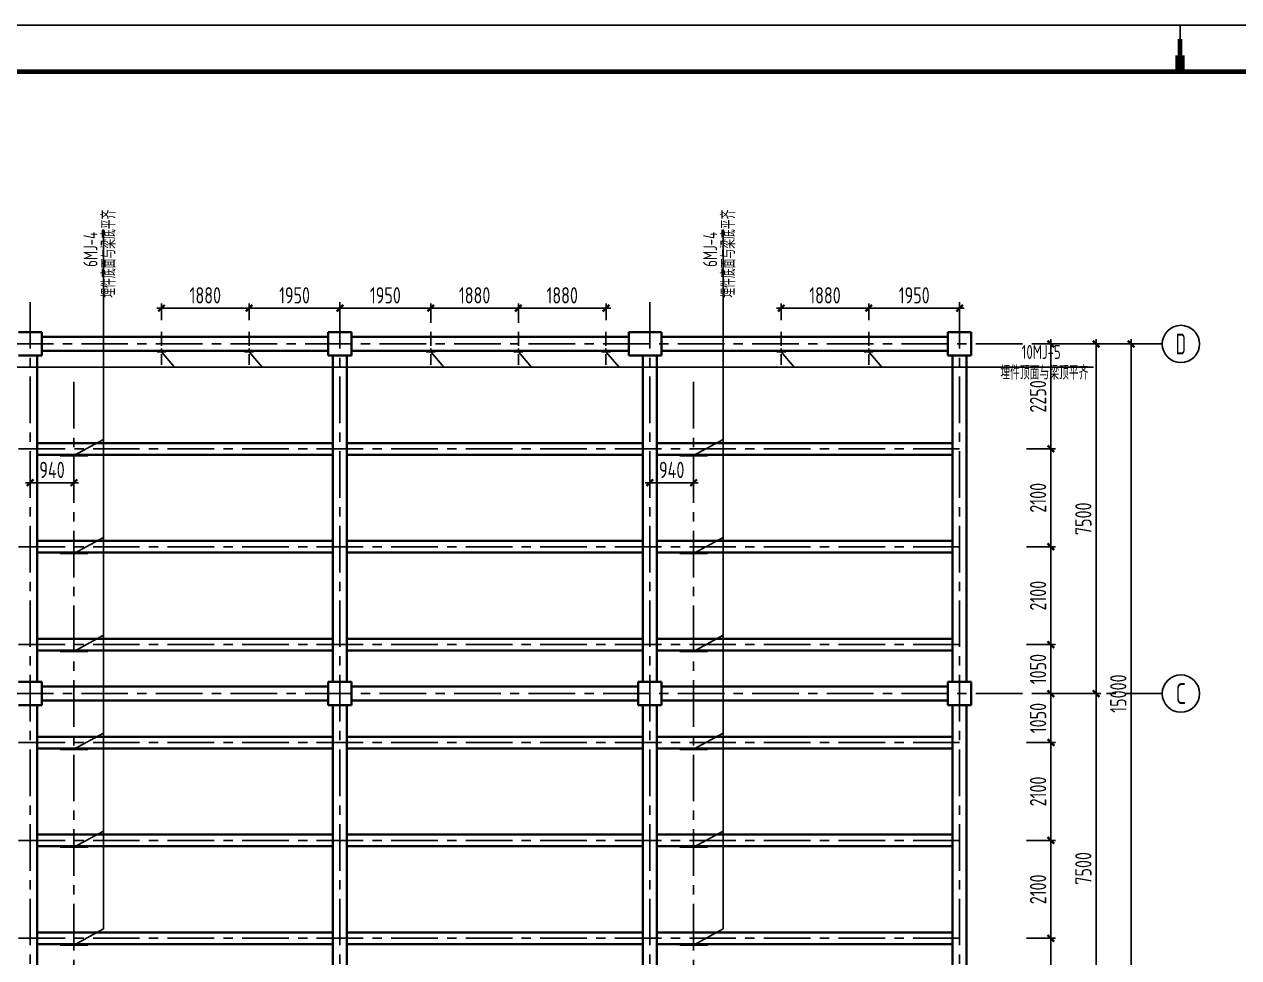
# Model space of a CAD drawing. Extents: x 665703 to 1047784, y -160603 to 92239.
# Drawn here: x 881597 to 907662, y -51355 to -31332 of the extents above; entities that cross this region are included whole.
import ezdxf
from ezdxf.enums import TextEntityAlignment as Align

# ---------------------------------------------------------------- set-up
doc = ezdxf.new("R2010")
doc.units = 0
doc.header["$LTSCALE"] = 800
doc.linetypes.add('CENTER', pattern=[2, 1.25, -0.25, 0.25, -0.25])
doc.layers.get('0').update_dxf_attribs({"linetype": 'CONTINUOUS'})
doc.layers.get('Defpoints').update_dxf_attribs({"linetype": 'CONTINUOUS'})
for name, color, linetype in [('AXIS', 4, 'CENTER'), ('COLUMN', 4, 'CENTER'), ('DIM', 2, 'CONTINUOUS'), ('REIN', 1, 'CONTINUOUS'), ('TEXT', 7, 'CONTINUOUS'), ('THIN', 7, 'CONTINUOUS'), ('TK', 7, 'CONTINUOUS'), ('轴线__轴线号和轴圈', 7, 'CONTINUOUS')]:
    doc.layers.add(name, color=color, linetype=linetype)
doc.layers.add('实体线', color=3, linetype='CONTINUOUS', lineweight=35)
doc.styles.get("Standard").update_dxf_attribs({"font": 'tssdeng.shx', "width": 0.7, "bigfont": 'tssdchn.shx'})
doc.styles.add('TSSD_Dimension', font='Tssdeng.shx', dxfattribs={"width": 0.75, "bigfont": 'hztxt.shx'})
doc.styles.add('TSSD_Norm', font='Tssdeng.shx', dxfattribs={"bigfont": 'hztxt.shx'})
doc.dimstyles.new('TSSD_100_100', dxfattribs={"dimtxt": 350, "dimasz": 100, "dimexe": 100, "dimexo": 250, "dimgap": 100, "dimtad": 1, "dimdec": 0, "dimzin": 0, "dimdsep": 46, "dimtxsty": 'TSSD_Dimension', "dimblk": 'ARCHTICK', "dimcen": 0, "dimdle": 100, "dimclrt": 7, "dimadec": 0, "dimazin": 0, "dimtfac": 1, "dimtdec": 0, "dimtix": 1, "dimtmove": 2, "dimatfit": 3, "dimldrblk": 'ARCHTICK', "dimfxl": 0, "dimtolj": 1, "dimtzin": 0, "dimarcsym": 0})

# ---------------------------------------------------------------- blocks, each defined once
blk = doc.blocks.new('_ArchTick')
at = {"color": 0, "const_width": 0.5}
blk.add_lwpolyline([(-0.71, -0.71), (0.71, 0.71)], dxfattribs=at)
blk = doc.blocks.new('*D313')
at = {"layer": 'Defpoints', "color": 0, "transparency": 16777216}
for p in [(902859, -44639), (903630, -44639), (903059, -45689)]:
    blk.add_point(p, dxfattribs=at)
at = {"layer": 'DIM', "color": 0, "lineweight": -2, "transparency": 16777216}
for p, q in [((903630, -45789), (903630, -44539)), ((903109, -44639), (903730, -44639)), ((903309, -45689), (903730, -45689))]:
    blk.add_line(p, q, dxfattribs=at)
at = {"layer": 'DIM', "color": 0, "lineweight": -2, "transparency": 16777216, "xscale": 100, "yscale": 100, "zscale": 100}
for p, rotation in [((903630, -44639), 90), ((903630, -45689), 270)]:
    blk.add_blockref('_ArchTick', p, dxfattribs=dict(at, rotation=rotation))
at = {"layer": 'DIM', "color": 7, "transparency": 16777216, "insert": (903355, -45164), "char_height": 350, "attachment_point": 5, "rotation": 90, "style": 'TSSD_Dimension'}
blk.add_mtext('\\A1;1050', dxfattribs=at)
blk = doc.blocks.new('*D314')
at = {"layer": 'Defpoints', "color": 0, "transparency": 16777216}
for p in [(902859, -42539), (903630, -42539), (902859, -44639)]:
    blk.add_point(p, dxfattribs=at)
at = {"layer": 'DIM', "color": 0, "lineweight": -2, "transparency": 16777216}
for p, q in [((903630, -44739), (903630, -42439)), ((903109, -42539), (903730, -42539)), ((903109, -44639), (903730, -44639))]:
    blk.add_line(p, q, dxfattribs=at)
at = {"layer": 'DIM', "color": 0, "lineweight": -2, "transparency": 16777216, "xscale": 100, "yscale": 100, "zscale": 100}
for p, rotation in [((903630, -42539), 90), ((903630, -44639), 270)]:
    blk.add_blockref('_ArchTick', p, dxfattribs=dict(at, rotation=rotation))
at = {"layer": 'DIM', "color": 7, "transparency": 16777216, "insert": (903355, -43589), "char_height": 350, "attachment_point": 5, "rotation": 90, "style": 'TSSD_Dimension'}
blk.add_mtext('\\A1;2100', dxfattribs=at)
blk = doc.blocks.new('*D315')
at = {"layer": 'Defpoints', "color": 0, "transparency": 16777216}
for p in [(903059, -38189), (903630, -38189), (902859, -40439)]:
    blk.add_point(p, dxfattribs=at)
at = {"layer": 'DIM', "color": 0, "lineweight": -2, "transparency": 16777216}
for p, q in [((903309, -38189), (903730, -38189)), ((903630, -40539), (903630, -38089)), ((903109, -40439), (903730, -40439))]:
    blk.add_line(p, q, dxfattribs=at)
at = {"layer": 'DIM', "color": 0, "lineweight": -2, "transparency": 16777216, "xscale": 100, "yscale": 100, "zscale": 100}
for p, rotation in [((903630, -38189), 90), ((903630, -40439), 270)]:
    blk.add_blockref('_ArchTick', p, dxfattribs=dict(at, rotation=rotation))
at = {"layer": 'DIM', "color": 7, "transparency": 16777216, "insert": (903355, -39314), "char_height": 350, "attachment_point": 5, "rotation": 90, "style": 'TSSD_Dimension'}
blk.add_mtext('\\A1;2250', dxfattribs=at)
blk = doc.blocks.new('*D391')
at = {"layer": 'Defpoints', "color": 0, "transparency": 16777216}
for p in [(902859, -40439), (903630, -40439), (902859, -42539)]:
    blk.add_point(p, dxfattribs=at)
at = {"layer": 'DIM', "color": 0, "lineweight": -2, "transparency": 16777216}
for p, q in [((903630, -42639), (903630, -40339)), ((903109, -40439), (903730, -40439)), ((903109, -42539), (903730, -42539))]:
    blk.add_line(p, q, dxfattribs=at)
at = {"layer": 'DIM', "color": 0, "lineweight": -2, "transparency": 16777216, "xscale": 100, "yscale": 100, "zscale": 100}
for p, rotation in [((903630, -40439), 90), ((903630, -42539), 270)]:
    blk.add_blockref('_ArchTick', p, dxfattribs=dict(at, rotation=rotation))
at = {"layer": 'DIM', "color": 7, "transparency": 16777216, "insert": (903355, -41489), "char_height": 350, "attachment_point": 5, "rotation": 90, "style": 'TSSD_Dimension'}
blk.add_mtext('\\A1;2100', dxfattribs=at)
blk = doc.blocks.new('*D392')
at = {"layer": 'Defpoints', "color": 0, "transparency": 16777216}
for p in [(902859, -48839), (902859, -50939), (903630, -50939)]:
    blk.add_point(p, dxfattribs=at)
at = {"layer": 'DIM', "color": 0, "lineweight": -2, "transparency": 16777216}
for p, q in [((903630, -48739), (903630, -51039)), ((903109, -48839), (903730, -48839)), ((903109, -50939), (903730, -50939))]:
    blk.add_line(p, q, dxfattribs=at)
at = {"layer": 'DIM', "color": 0, "lineweight": -2, "transparency": 16777216, "xscale": 100, "yscale": 100, "zscale": 100}
for p, rotation in [((903630, -48839), 90), ((903630, -50939), 270)]:
    blk.add_blockref('_ArchTick', p, dxfattribs=dict(at, rotation=rotation))
at = {"layer": 'DIM', "color": 7, "transparency": 16777216, "insert": (903355, -49889), "char_height": 350, "attachment_point": 5, "rotation": 90, "style": 'TSSD_Dimension'}
blk.add_mtext('\\A1;2100', dxfattribs=at)
blk = doc.blocks.new('*D393')
at = {"layer": 'Defpoints', "color": 0, "transparency": 16777216}
for p in [(902859, -50939), (903059, -53189), (903630, -53189)]:
    blk.add_point(p, dxfattribs=at)
at = {"layer": 'DIM', "color": 0, "lineweight": -2, "transparency": 16777216}
for p, q in [((903109, -50939), (903730, -50939)), ((903630, -50839), (903630, -53289)), ((903309, -53189), (903730, -53189))]:
    blk.add_line(p, q, dxfattribs=at)
at = {"layer": 'DIM', "color": 0, "lineweight": -2, "transparency": 16777216, "xscale": 100, "yscale": 100, "zscale": 100}
for p, rotation in [((903630, -50939), 90), ((903630, -53189), 270)]:
    blk.add_blockref('_ArchTick', p, dxfattribs=dict(at, rotation=rotation))
at = {"layer": 'DIM', "color": 7, "transparency": 16777216, "insert": (903355, -52064), "char_height": 350, "attachment_point": 5, "rotation": 90, "style": 'TSSD_Dimension'}
blk.add_mtext('\\A1;2250', dxfattribs=at)
blk = doc.blocks.new('*D394')
at = {"layer": 'Defpoints', "color": 0, "transparency": 16777216}
for p in [(902859, -46739), (902859, -48839), (903630, -48839)]:
    blk.add_point(p, dxfattribs=at)
at = {"layer": 'DIM', "color": 0, "lineweight": -2, "transparency": 16777216}
for p, q in [((903630, -46639), (903630, -48939)), ((903109, -46739), (903730, -46739)), ((903109, -48839), (903730, -48839))]:
    blk.add_line(p, q, dxfattribs=at)
at = {"layer": 'DIM', "color": 0, "lineweight": -2, "transparency": 16777216, "xscale": 100, "yscale": 100, "zscale": 100}
for p, rotation in [((903630, -46739), 90), ((903630, -48839), 270)]:
    blk.add_blockref('_ArchTick', p, dxfattribs=dict(at, rotation=rotation))
at = {"layer": 'DIM', "color": 7, "transparency": 16777216, "insert": (903355, -47789), "char_height": 350, "attachment_point": 5, "rotation": 90, "style": 'TSSD_Dimension'}
blk.add_mtext('\\A1;2100', dxfattribs=at)
blk = doc.blocks.new('*D395')
at = {"layer": 'Defpoints', "color": 0, "transparency": 16777216}
for p in [(903059, -45689), (902859, -46739), (903630, -46739)]:
    blk.add_point(p, dxfattribs=at)
at = {"layer": 'DIM', "color": 0, "lineweight": -2, "transparency": 16777216}
for p, q in [((903630, -45589), (903630, -46839)), ((903309, -45689), (903730, -45689)), ((903109, -46739), (903730, -46739))]:
    blk.add_line(p, q, dxfattribs=at)
at = {"layer": 'DIM', "color": 0, "lineweight": -2, "transparency": 16777216, "xscale": 100, "yscale": 100, "zscale": 100}
for p, rotation in [((903630, -45689), 90), ((903630, -46739), 270)]:
    blk.add_blockref('_ArchTick', p, dxfattribs=dict(at, rotation=rotation))
at = {"layer": 'DIM', "color": 7, "transparency": 16777216, "insert": (903355, -46214), "char_height": 350, "attachment_point": 5, "rotation": 90, "style": 'TSSD_Dimension'}
blk.add_mtext('\\A1;1050', dxfattribs=at)
blk = doc.blocks.new('*D401')
at = {"layer": 'Defpoints', "color": 0, "transparency": 16777216}
for p in [(903159, -45689), (904602, -45689), (903059, -53189)]:
    blk.add_point(p, dxfattribs=at)
at = {"layer": 'DIM', "color": 0, "lineweight": -2, "transparency": 16777216}
for p, q in [((904602, -53289), (904602, -45589)), ((903409, -45689), (904702, -45689)), ((903309, -53189), (904702, -53189))]:
    blk.add_line(p, q, dxfattribs=at)
at = {"layer": 'DIM', "color": 0, "lineweight": -2, "transparency": 16777216, "xscale": 100, "yscale": 100, "zscale": 100}
for p, rotation in [((904602, -45689), 90), ((904602, -53189), 270)]:
    blk.add_blockref('_ArchTick', p, dxfattribs=dict(at, rotation=rotation))
at = {"layer": 'DIM', "color": 7, "transparency": 16777216, "insert": (904327, -49439), "char_height": 350, "attachment_point": 5, "rotation": 90, "style": 'TSSD_Dimension'}
blk.add_mtext('\\A1;7500', dxfattribs=at)
blk = doc.blocks.new('*D402')
at = {"layer": 'Defpoints', "color": 0, "transparency": 16777216}
for p in [(903104, -38189), (904602, -38189), (903159, -45689)]:
    blk.add_point(p, dxfattribs=at)
at = {"layer": 'DIM', "color": 0, "lineweight": -2, "transparency": 16777216}
for p, q in [((903354, -38189), (904702, -38189)), ((904602, -45789), (904602, -38089)), ((903409, -45689), (904702, -45689))]:
    blk.add_line(p, q, dxfattribs=at)
at = {"layer": 'DIM', "color": 0, "lineweight": -2, "transparency": 16777216, "xscale": 100, "yscale": 100, "zscale": 100}
for p, rotation in [((904602, -38189), 90), ((904602, -45689), 270)]:
    blk.add_blockref('_ArchTick', p, dxfattribs=dict(at, rotation=rotation))
at = {"layer": 'DIM', "color": 7, "transparency": 16777216, "insert": (904327, -41939), "char_height": 350, "attachment_point": 5, "rotation": 90, "style": 'TSSD_Dimension'}
blk.add_mtext('\\A1;7500', dxfattribs=at)
blk = doc.blocks.new('*D403')
at = {"layer": 'Defpoints', "color": 0, "transparency": 16777216}
for p in [(903204, -38189), (905352, -38189), (903159, -53189)]:
    blk.add_point(p, dxfattribs=at)
at = {"layer": 'DIM', "color": 0, "lineweight": -2, "transparency": 16777216}
for p, q in [((903454, -38189), (905452, -38189)), ((905352, -53289), (905352, -38089)), ((903409, -53189), (905452, -53189))]:
    blk.add_line(p, q, dxfattribs=at)
at = {"layer": 'DIM', "color": 0, "lineweight": -2, "transparency": 16777216, "xscale": 100, "yscale": 100, "zscale": 100}
for p, rotation in [((905352, -38189), 90), ((905352, -53189), 270)]:
    blk.add_blockref('_ArchTick', p, dxfattribs=dict(at, rotation=rotation))
at = {"layer": 'DIM', "color": 7, "transparency": 16777216, "insert": (905077, -45689), "char_height": 350, "attachment_point": 5, "rotation": 90, "style": 'TSSD_Dimension'}
blk.add_mtext('\\A1;15000', dxfattribs=at)
blk = doc.blocks.new('*D404')
at = {"layer": 'Defpoints', "color": 0, "transparency": 16777216}
for p in [(881722, -41166), (881722, -41404), (882662, -41404)]:
    blk.add_point(p, dxfattribs=at)
at = {"layer": 'DIM', "color": 0, "lineweight": -2, "transparency": 16777216}
for p, q in [((882762, -41166), (881622, -41166)), ((881722, -41154), (881722, -41066)), ((882662, -41154), (882662, -41066))]:
    blk.add_line(p, q, dxfattribs=at)
at = {"layer": 'DIM', "color": 0, "lineweight": -2, "transparency": 16777216, "xscale": 100, "yscale": 100, "zscale": 100, "rotation": 180}
blk.add_blockref('_ArchTick', (881722, -41166), dxfattribs=at)
at = {"layer": 'DIM', "color": 0, "lineweight": -2, "transparency": 16777216, "xscale": 100, "yscale": 100, "zscale": 100}
blk.add_blockref('_ArchTick', (882662, -41166), dxfattribs=at)
at = {"layer": 'DIM', "color": 7, "transparency": 16777216, "insert": (882192, -40891), "char_height": 350, "attachment_point": 5, "style": 'TSSD_Dimension'}
blk.add_mtext('\\A1;940', dxfattribs=at)
blk = doc.blocks.new('*D408')
at = {"layer": 'Defpoints', "color": 0, "transparency": 16777216}
for p in [(884542, -37421), (884542, -37926), (886422, -37926)]:
    blk.add_point(p, dxfattribs=at)
at = {"layer": 'DIM', "color": 0, "lineweight": -2, "transparency": 16777216}
for p, q in [((886522, -37421), (884442, -37421)), ((884542, -37676), (884542, -37321)), ((886422, -37676), (886422, -37321))]:
    blk.add_line(p, q, dxfattribs=at)
at = {"layer": 'DIM', "color": 0, "lineweight": -2, "transparency": 16777216, "xscale": 100, "yscale": 100, "zscale": 100, "rotation": 180}
blk.add_blockref('_ArchTick', (884542, -37421), dxfattribs=at)
at = {"layer": 'DIM', "color": 0, "lineweight": -2, "transparency": 16777216, "xscale": 100, "yscale": 100, "zscale": 100}
blk.add_blockref('_ArchTick', (886422, -37421), dxfattribs=at)
at = {"layer": 'DIM', "color": 7, "transparency": 16777216, "insert": (885482, -37146), "char_height": 350, "attachment_point": 5, "style": 'TSSD_Dimension'}
blk.add_mtext('\\A1;1880', dxfattribs=at)
blk = doc.blocks.new('*D409')
at = {"layer": 'Defpoints', "color": 0, "transparency": 16777216}
for p in [(888372, -37421), (886422, -37926), (888372, -37926)]:
    blk.add_point(p, dxfattribs=at)
at = {"layer": 'DIM', "color": 0, "lineweight": -2, "transparency": 16777216}
for p, q in [((886322, -37421), (888472, -37421)), ((886422, -37676), (886422, -37321)), ((888372, -37676), (888372, -37321))]:
    blk.add_line(p, q, dxfattribs=at)
at = {"layer": 'DIM', "color": 0, "lineweight": -2, "transparency": 16777216, "xscale": 100, "yscale": 100, "zscale": 100, "rotation": 180}
blk.add_blockref('_ArchTick', (886422, -37421), dxfattribs=at)
at = {"layer": 'DIM', "color": 0, "lineweight": -2, "transparency": 16777216, "xscale": 100, "yscale": 100, "zscale": 100}
blk.add_blockref('_ArchTick', (888372, -37421), dxfattribs=at)
at = {"layer": 'DIM', "color": 7, "transparency": 16777216, "insert": (887397, -37146), "char_height": 350, "attachment_point": 5, "style": 'TSSD_Dimension'}
blk.add_mtext('\\A1;1950', dxfattribs=at)
blk = doc.blocks.new('*D438')
at = {"layer": 'Defpoints', "color": 0, "transparency": 16777216}
for p in [(890322, -37421), (888372, -37989), (890322, -37989)]:
    blk.add_point(p, dxfattribs=at)
at = {"layer": 'DIM', "color": 0, "lineweight": -2, "transparency": 16777216}
for p, q in [((888272, -37421), (890422, -37421)), ((888372, -37739), (888372, -37321)), ((890322, -37739), (890322, -37321))]:
    blk.add_line(p, q, dxfattribs=at)
at = {"layer": 'DIM', "color": 0, "lineweight": -2, "transparency": 16777216, "xscale": 100, "yscale": 100, "zscale": 100, "rotation": 180}
blk.add_blockref('_ArchTick', (888372, -37421), dxfattribs=at)
at = {"layer": 'DIM', "color": 0, "lineweight": -2, "transparency": 16777216, "xscale": 100, "yscale": 100, "zscale": 100}
blk.add_blockref('_ArchTick', (890322, -37421), dxfattribs=at)
at = {"layer": 'DIM', "color": 7, "transparency": 16777216, "insert": (889347, -37146), "char_height": 350, "attachment_point": 5, "style": 'TSSD_Dimension'}
blk.add_mtext('\\A1;1950', dxfattribs=at)
blk = doc.blocks.new('*D442')
at = {"layer": 'Defpoints', "color": 0, "transparency": 16777216}
for p in [(895022, -41166), (895022, -41404), (895962, -41404)]:
    blk.add_point(p, dxfattribs=at)
at = {"layer": 'DIM', "color": 0, "lineweight": -2, "transparency": 16777216}
for p, q in [((896062, -41166), (894922, -41166)), ((895022, -41154), (895022, -41066)), ((895962, -41154), (895962, -41066))]:
    blk.add_line(p, q, dxfattribs=at)
at = {"layer": 'DIM', "color": 0, "lineweight": -2, "transparency": 16777216, "xscale": 100, "yscale": 100, "zscale": 100, "rotation": 180}
blk.add_blockref('_ArchTick', (895022, -41166), dxfattribs=at)
at = {"layer": 'DIM', "color": 0, "lineweight": -2, "transparency": 16777216, "xscale": 100, "yscale": 100, "zscale": 100}
blk.add_blockref('_ArchTick', (895962, -41166), dxfattribs=at)
at = {"layer": 'DIM', "color": 7, "transparency": 16777216, "insert": (895492, -40891), "char_height": 350, "attachment_point": 5, "style": 'TSSD_Dimension'}
blk.add_mtext('\\A1;940', dxfattribs=at)
blk = doc.blocks.new('*D445')
at = {"layer": 'Defpoints', "color": 0, "transparency": 16777216}
for p in [(892202, -37421), (890322, -37989), (892202, -37926)]:
    blk.add_point(p, dxfattribs=at)
at = {"layer": 'DIM', "color": 0, "lineweight": -2, "transparency": 16777216}
for p, q in [((890222, -37421), (892302, -37421)), ((890322, -37739), (890322, -37321)), ((892202, -37676), (892202, -37321))]:
    blk.add_line(p, q, dxfattribs=at)
at = {"layer": 'DIM', "color": 0, "lineweight": -2, "transparency": 16777216, "xscale": 100, "yscale": 100, "zscale": 100, "rotation": 180}
blk.add_blockref('_ArchTick', (890322, -37421), dxfattribs=at)
at = {"layer": 'DIM', "color": 0, "lineweight": -2, "transparency": 16777216, "xscale": 100, "yscale": 100, "zscale": 100}
blk.add_blockref('_ArchTick', (892202, -37421), dxfattribs=at)
at = {"layer": 'DIM', "color": 7, "transparency": 16777216, "insert": (891262, -37146), "char_height": 350, "attachment_point": 5, "style": 'TSSD_Dimension'}
blk.add_mtext('\\A1;1880', dxfattribs=at)
blk = doc.blocks.new('*D446')
at = {"layer": 'Defpoints', "color": 0, "transparency": 16777216}
for p in [(897842, -37421), (897842, -37926), (899722, -37926)]:
    blk.add_point(p, dxfattribs=at)
at = {"layer": 'DIM', "color": 0, "lineweight": -2, "transparency": 16777216}
for p, q in [((899822, -37421), (897742, -37421)), ((897842, -37676), (897842, -37321)), ((899722, -37676), (899722, -37321))]:
    blk.add_line(p, q, dxfattribs=at)
at = {"layer": 'DIM', "color": 0, "lineweight": -2, "transparency": 16777216, "xscale": 100, "yscale": 100, "zscale": 100, "rotation": 180}
blk.add_blockref('_ArchTick', (897842, -37421), dxfattribs=at)
at = {"layer": 'DIM', "color": 0, "lineweight": -2, "transparency": 16777216, "xscale": 100, "yscale": 100, "zscale": 100}
blk.add_blockref('_ArchTick', (899722, -37421), dxfattribs=at)
at = {"layer": 'DIM', "color": 7, "transparency": 16777216, "insert": (898782, -37146), "char_height": 350, "attachment_point": 5, "style": 'TSSD_Dimension'}
blk.add_mtext('\\A1;1880', dxfattribs=at)
blk = doc.blocks.new('*D447')
at = {"layer": 'Defpoints', "color": 0, "transparency": 16777216}
for p in [(901672, -37421), (899722, -37926), (901672, -37926)]:
    blk.add_point(p, dxfattribs=at)
at = {"layer": 'DIM', "color": 0, "lineweight": -2, "transparency": 16777216}
for p, q in [((899622, -37421), (901772, -37421)), ((899722, -37676), (899722, -37321)), ((901672, -37676), (901672, -37321))]:
    blk.add_line(p, q, dxfattribs=at)
at = {"layer": 'DIM', "color": 0, "lineweight": -2, "transparency": 16777216, "xscale": 100, "yscale": 100, "zscale": 100, "rotation": 180}
blk.add_blockref('_ArchTick', (899722, -37421), dxfattribs=at)
at = {"layer": 'DIM', "color": 0, "lineweight": -2, "transparency": 16777216, "xscale": 100, "yscale": 100, "zscale": 100}
blk.add_blockref('_ArchTick', (901672, -37421), dxfattribs=at)
at = {"layer": 'DIM', "color": 7, "transparency": 16777216, "insert": (900697, -37146), "char_height": 350, "attachment_point": 5, "style": 'TSSD_Dimension'}
blk.add_mtext('\\A1;1950', dxfattribs=at)
blk = doc.blocks.new('*D449')
at = {"layer": 'Defpoints', "color": 0, "transparency": 16777216}
for p in [(894082, -37421), (892202, -37989), (894082, -37926)]:
    blk.add_point(p, dxfattribs=at)
at = {"layer": 'DIM', "color": 0, "lineweight": -2, "transparency": 16777216}
for p, q in [((892102, -37421), (894182, -37421)), ((892202, -37739), (892202, -37321)), ((894082, -37676), (894082, -37321))]:
    blk.add_line(p, q, dxfattribs=at)
at = {"layer": 'DIM', "color": 0, "lineweight": -2, "transparency": 16777216, "xscale": 100, "yscale": 100, "zscale": 100, "rotation": 180}
blk.add_blockref('_ArchTick', (892202, -37421), dxfattribs=at)
at = {"layer": 'DIM', "color": 0, "lineweight": -2, "transparency": 16777216, "xscale": 100, "yscale": 100, "zscale": 100}
blk.add_blockref('_ArchTick', (894082, -37421), dxfattribs=at)
at = {"layer": 'DIM', "color": 7, "transparency": 16777216, "insert": (893142, -37146), "char_height": 350, "attachment_point": 5, "style": 'TSSD_Dimension'}
blk.add_mtext('\\A1;1880', dxfattribs=at)
blk = doc.blocks.new('MI')
at = {"layer": 'TK'}
for points, const_width in [([(42050, 59400), (42050, 58400)], 35), ([(42050, 58400), (42050, 59100)], 100), ([(42050, 58400), (42050, 58750)], 200)]:
    blk.add_lwpolyline(points, dxfattribs=dict(at, const_width=const_width))

msp = doc.modelspace()

# ---------------------------------------------------------------- linework, layer by layer
at = {"layer": 'AXIS'}
for p, q in [((881721.6, -37289.4), (881721.6, -55990.7)), ((888371.6, -37289.4), (888371.6, -55990.7)), ((895021.6, -37289.4), (895021.6, -55990.7)), ((901671.6, -37289.4), (901671.6, -55990.7)), ((874821.6, -38189.4), (906020.1, -38189.4)), ((882661.6, -39000.1), (882661.6, -52123.6)), ((895961.6, -39000.1), (895961.6, -52123.6)), ((875071.6, -40439.4), (901671.6, -40439.4)), ((875071.6, -42539.4), (901671.6, -42539.4)), ((875071.6, -44639.4), (901671.6, -44639.4)), ((874821.6, -45689.4), (906020.1, -45689.4)), ((875071.6, -46739.4), (901671.6, -46739.4)), ((875071.6, -48839.4), (901671.6, -48839.4)), ((875071.6, -50939.4), (901671.6, -50939.4))]:
    msp.add_line(p, q, dxfattribs=at)
at = {"layer": 'COLUMN', "ltscale": 0.3}
for p, q in [((884541.6, -37926.2), (884541.6, -38635.1)), ((886421.6, -37926.2), (886421.6, -38635.1)), ((890321.6, -37926.2), (890321.6, -38635.1)), ((890321.6, -37926.2), (890321.6, -38635.1)), ((892201.6, -37926.2), (892201.6, -38635.1)), ((894081.6, -37926.2), (894081.6, -38635.1)), ((897841.6, -37926.2), (897841.6, -38635.1)), ((899721.6, -37926.2), (899721.6, -38635.1))]:
    msp.add_line(p, q, dxfattribs=at)
at = {"layer": 'REIN', "const_width": 40}
for points in [[(884441.6, -38359.4), (884641.6, -38359.4)], [(886321.6, -38359.4), (886521.6, -38359.4)], [(890421.6, -38359.4), (890221.6, -38359.4)], [(890421.6, -38359.4), (890221.6, -38359.4)], [(892301.6, -38359.4), (892101.6, -38359.4)], [(894181.6, -38359.4), (893981.6, -38359.4)], [(897741.6, -38359.4), (897941.6, -38359.4)], [(899621.6, -38359.4), (899821.6, -38359.4)], [(882961.6, -40584.1), (882361.6, -40584.1)], [(896261.6, -40584.1), (895661.6, -40584.1)], [(882961.6, -42684.1), (882361.6, -42684.1)], [(896261.6, -42684.1), (895661.6, -42684.1)], [(882961.6, -44784.1), (882361.6, -44784.1)], [(896261.6, -44784.1), (895661.6, -44784.1)], [(882961.6, -46884.1), (882361.6, -46884.1)], [(896261.6, -46884.1), (895661.6, -46884.1)], [(882961.6, -48984.1), (882361.6, -48984.1)], [(896261.6, -48984.1), (895661.6, -48984.1)], [(882961.6, -51084.1), (882361.6, -51084.1)], [(896261.6, -51084.1), (895661.6, -51084.1)]]:
    msp.add_lwpolyline(points, dxfattribs=at)
at = {"layer": 'THIN'}
for p, q in [((883294.5, -50738.8), (883294.5, -35733.9)), ((896594.5, -50738.8), (896594.5, -35733.9)), ((884823, -38685.9), (884541.6, -38359.4)), ((886703, -38685.9), (886421.6, -38359.4)), ((890603, -38685.9), (890321.6, -38359.4)), ((892483, -38685.9), (892201.6, -38359.4)), ((894363, -38685.9), (894081.6, -38359.4)), ((898123, -38685.9), (897841.6, -38359.4)), ((900003, -38685.9), (899721.6, -38359.4)), ((877303, -38685.9), (904543.3, -38685.9)), ((883294.5, -40238.8), (882661.6, -40584.1)), ((896594.5, -40238.8), (895961.6, -40584.1)), ((883294.5, -42338.8), (882661.6, -42684.1)), ((896594.5, -42338.8), (895961.6, -42684.1)), ((883294.5, -44438.8), (882661.6, -44784.1)), ((896594.5, -44438.8), (895961.6, -44784.1)), ((883294.5, -46538.8), (882661.6, -46884.1)), ((896594.5, -46538.8), (895961.6, -46884.1)), ((883294.5, -48638.8), (882661.6, -48984.1)), ((896594.5, -48638.8), (895961.6, -48984.1)), ((883294.5, -50738.8), (882661.6, -51084.1)), ((896594.5, -50738.8), (895961.6, -51084.1))]:
    msp.add_line(p, q, dxfattribs=at)
at = {"layer": 'TK', "color": 2}
msp.add_lwpolyline([(948451.9, -31349.2), (864351.9, -31349.2), (864351.9, -90749.2), (948451.9, -90749.2)], close=True, dxfattribs=at)
at = {"layer": 'TK', "color": 2, "const_width": 100}
msp.add_lwpolyline([(866851.9, -32349.2), (947451.9, -32349.2), (947451.9, -89749.2), (866851.9, -89749.2)], close=True, dxfattribs=at)
at = {"layer": '实体线', "linetype": 'Continuous'}
for p, q in [((881971.6, -37939.4), (881471.6, -37939.4)), ((881971.6, -38439.4), (881971.6, -37939.4)), ((888121.6, -37939.4), (888121.6, -38439.4)), ((888621.6, -37939.4), (888121.6, -37939.4)), ((888621.6, -38439.4), (888621.6, -37939.4)), ((894571.6, -37939.4), (894571.6, -38439.4)), ((895271.6, -37939.4), (894571.6, -37939.4)), ((895271.6, -38439.4), (895271.6, -37939.4)), ((901421.6, -37939.4), (901421.6, -38439.4)), ((901921.6, -37939.4), (901421.6, -37939.4)), ((901921.6, -38439.4), (901921.6, -37939.4)), ((881471.6, -38439.4), (881971.6, -38439.4)), ((888121.6, -38439.4), (888621.6, -38439.4)), ((894571.6, -38439.4), (895271.6, -38439.4)), ((901421.6, -38439.4), (901921.6, -38439.4)), ((881971.6, -45439.4), (881471.6, -45439.4)), ((881971.6, -45939.4), (881971.6, -45439.4)), ((888121.6, -45439.4), (888121.6, -45939.4)), ((888621.6, -45439.4), (888121.6, -45439.4)), ((888621.6, -45939.4), (888621.6, -45439.4)), ((894771.6, -45439.4), (894771.6, -45939.4)), ((895271.6, -45439.4), (894771.6, -45439.4)), ((895271.6, -45939.4), (895271.6, -45439.4)), ((901421.6, -45439.4), (901421.6, -45939.4)), ((901921.6, -45439.4), (901421.6, -45439.4)), ((901921.6, -45939.4), (901921.6, -45439.4)), ((881471.6, -45939.4), (881971.6, -45939.4)), ((888121.6, -45939.4), (888621.6, -45939.4)), ((894771.6, -45939.4), (895271.6, -45939.4)), ((901421.6, -45939.4), (901921.6, -45939.4))]:
    msp.add_line(p, q, dxfattribs=at)
at = {"layer": '实体线'}
for p, q in [((881971.6, -38039.4), (888121.6, -38039.4)), ((888621.6, -38039.4), (894571.6, -38039.4)), ((895271.6, -38039.4), (901421.6, -38039.4)), ((881871.6, -45439.4), (881871.6, -38439.4)), ((881971.6, -38339.4), (888121.6, -38339.4)), ((888221.6, -45439.4), (888221.6, -38439.4)), ((888521.6, -45439.4), (888521.6, -38439.4)), ((888621.6, -38339.4), (894571.6, -38339.4)), ((894871.6, -45439.4), (894871.6, -38439.4)), ((895171.6, -45439.4), (895171.6, -38439.4)), ((895271.6, -38339.4), (901421.6, -38339.4)), ((901521.6, -45439.4), (901521.6, -38439.4)), ((901821.6, -45439.4), (901821.6, -38439.4)), ((881871.6, -40314.4), (888221.6, -40314.4)), ((888521.6, -40314.4), (894871.6, -40314.4)), ((895171.6, -40314.4), (901521.6, -40314.4)), ((881871.6, -40564.4), (888221.6, -40564.4)), ((888521.6, -40564.4), (894871.6, -40564.4)), ((895171.6, -40564.4), (901521.6, -40564.4)), ((881871.6, -42414.4), (888221.6, -42414.4)), ((888521.6, -42414.4), (894871.6, -42414.4)), ((895171.6, -42414.4), (901521.6, -42414.4)), ((881871.6, -42664.4), (888221.6, -42664.4)), ((888521.6, -42664.4), (894871.6, -42664.4)), ((895171.6, -42664.4), (901521.6, -42664.4)), ((881871.6, -44514.4), (888221.6, -44514.4)), ((888521.6, -44514.4), (894871.6, -44514.4)), ((895171.6, -44514.4), (901521.6, -44514.4)), ((881871.6, -44764.4), (888221.6, -44764.4)), ((888521.6, -44764.4), (894871.6, -44764.4)), ((895171.6, -44764.4), (901521.6, -44764.4)), ((881971.6, -45539.4), (888121.6, -45539.4)), ((888621.6, -45539.4), (894771.6, -45539.4)), ((895271.6, -45539.4), (901421.6, -45539.4)), ((881971.6, -45839.4), (888121.6, -45839.4)), ((888621.6, -45839.4), (894771.6, -45839.4)), ((895271.6, -45839.4), (901421.6, -45839.4)), ((881871.6, -52939.4), (881871.6, -45939.4)), ((888221.6, -52939.4), (888221.6, -45939.4)), ((888521.6, -52939.4), (888521.6, -45939.4)), ((894871.6, -52939.4), (894871.6, -45939.4)), ((895171.6, -52939.4), (895171.6, -45939.4)), ((901521.6, -52939.4), (901521.6, -45939.4)), ((901821.6, -52939.4), (901821.6, -45939.4)), ((881871.6, -46614.4), (888221.6, -46614.4)), ((888521.6, -46614.4), (894871.6, -46614.4)), ((895171.6, -46614.4), (901521.6, -46614.4)), ((881871.6, -46864.4), (888221.6, -46864.4)), ((888521.6, -46864.4), (894871.6, -46864.4)), ((895171.6, -46864.4), (901521.6, -46864.4)), ((881871.6, -48714.4), (888221.6, -48714.4)), ((888521.6, -48714.4), (894871.6, -48714.4)), ((895171.6, -48714.4), (901521.6, -48714.4)), ((881871.6, -48964.4), (888221.6, -48964.4)), ((888521.6, -48964.4), (894871.6, -48964.4)), ((895171.6, -48964.4), (901521.6, -48964.4)), ((881871.6, -50814.4), (888221.6, -50814.4)), ((888521.6, -50814.4), (894871.6, -50814.4)), ((895171.6, -50814.4), (901521.6, -50814.4)), ((881871.6, -51064.4), (888221.6, -51064.4)), ((888521.6, -51064.4), (894871.6, -51064.4)), ((895171.6, -51064.4), (901521.6, -51064.4))]:
    msp.add_line(p, q, dxfattribs=at)
at = {"layer": '轴线__轴线号和轴圈'}
for centre in [(906420.1, -38189.4), (906420.1, -45689.4)]:
    msp.add_circle(centre, 400, dxfattribs=at)

# ---------------------------------------------------------------- block references
at = {"layer": 'TK', "color": 2}
msp.add_blockref('MI', (864351.9, -90749.2), dxfattribs=at)

# ---------------------------------------------------------------- texts
at = {"layer": 'TEXT', "style": 'TSSD_Norm', "width": 0.7}
for s, p in [('埋件底面与梁底平齐', (883644.3, -35306.6)), ('埋件底面与梁底平齐', (896944.3, -35306.6)), ('6MJ-4', (883257.2, -35785.6)), ('6MJ-4', (896557.2, -35785.6))]:
    msp.add_text(s, height=300, rotation=90, dxfattribs=at).set_placement(p, align=Align.BOTTOM_RIGHT)
for s, p in [('10MJ-5', (903841.5, -38600.7)), ('埋件顶面与梁顶平齐', (904436.1, -39043.7))]:
    msp.add_text(s, height=300, dxfattribs=at).set_placement(p, align=Align.BOTTOM_RIGHT)
at = {"layer": '轴线__轴线号和轴圈'}
for s, width, p, p2 in [('D', 0.91116, (906310.2, -38413.4), (906530, -38413.4)), ('C', 0.850416, (906310.2, -45913.4), (906530, -45913.4))]:
    msp.add_text(s, height=448, dxfattribs=dict(at, width=width)).set_placement(p, p2, align=Align.FIT)

# ---------------------------------------------------------------- dimensions: what is measured, and where the dimension line sits
at = {"layer": 'DIM'}
for base, p1, p2, picture, middle in [((884541.6, -37421.1), (886421.6, -37926.2), (884541.6, -37926.2), '*D408', (885481.6, -37146.1)), ((888371.6, -37421.1), (886421.6, -37926.2), (888371.6, -37926.2), '*D409', (887396.6, -37146.1)), ((890321.6, -37421.1), (888371.6, -37989.4), (890321.6, -37989.4), '*D438', (889346.6, -37146.1)), ((892201.6, -37421.1), (890321.6, -37989.4), (892201.6, -37926.2), '*D445', (891261.6, -37146.1)), ((894081.6, -37421.1), (892201.6, -37989.4), (894081.6, -37926.2), '*D449', (893141.6, -37146.1)), ((897841.6, -37421.1), (899721.6, -37926.2), (897841.6, -37926.2), '*D446', (898781.6, -37146.1)), ((901671.6, -37421.1), (899721.6, -37926.2), (901671.6, -37926.2), '*D447', (900696.6, -37146.1)), ((881721.6, -41165.8), (882661.6, -41404.2), (881721.6, -41404.2), '*D404', (882191.6, -40890.8)), ((895021.6, -41165.8), (895961.6, -41404.2), (895021.6, -41404.2), '*D442', (895491.6, -40890.8))]:
    dim = msp.add_linear_dim(base=base, p1=p1, p2=p2, dimstyle='TSSD_100_100', dxfattribs=at)
    dim.commit()
    dim.dimension.update_dxf_attribs({"geometry": picture, "text_midpoint": middle})
for base, p1, p2, angle, picture, middle in [((903630.4, -38189.4), (902859.4, -40439.4), (903059.4, -38189.4), 90, '*D315', (903355.4, -39314.4)), ((904602.4, -38189.4), (903159.4, -45689.4), (903103.6, -38189.4), 90, '*D402', (904327.4, -41939.4)), ((905351.9, -38189.4), (903159.4, -53189.4), (903203.6, -38189.4), 90, '*D403', (905076.9, -45689.4)), ((903630.4, -40439.4), (902859.4, -42539.4), (902859.4, -40439.4), 90, '*D391', (903355.4, -41489.4)), ((903630.4, -42539.4), (902859.4, -44639.4), (902859.4, -42539.4), 90, '*D314', (903355.4, -43589.4)), ((903630.4, -44639.4), (903059.4, -45689.4), (902859.4, -44639.4), 90, '*D313', (903355.4, -45164.4)), ((903630.4, -46739.4), (903059.4, -45689.4), (902859.4, -46739.4), 270, '*D395', (903355.4, -46214.4)), ((904602.4, -45689.4), (903059.4, -53189.4), (903159.4, -45689.4), 90, '*D401', (904327.4, -49439.4)), ((903630.4, -48839.4), (902859.4, -46739.4), (902859.4, -48839.4), 270, '*D394', (903355.4, -47789.4)), ((903630.4, -50939.4), (902859.4, -48839.4), (902859.4, -50939.4), 270, '*D392', (903355.4, -49889.4)), ((903630.4, -53189.4), (902859.4, -50939.4), (903059.4, -53189.4), 270, '*D393', (903355.4, -52064.4))]:
    dim = msp.add_linear_dim(base=base, p1=p1, p2=p2, angle=angle, dimstyle='TSSD_100_100', dxfattribs=at)
    dim.commit()
    dim.dimension.update_dxf_attribs({"geometry": picture, "text_midpoint": middle})

doc.saveas('drawing.dxf')
